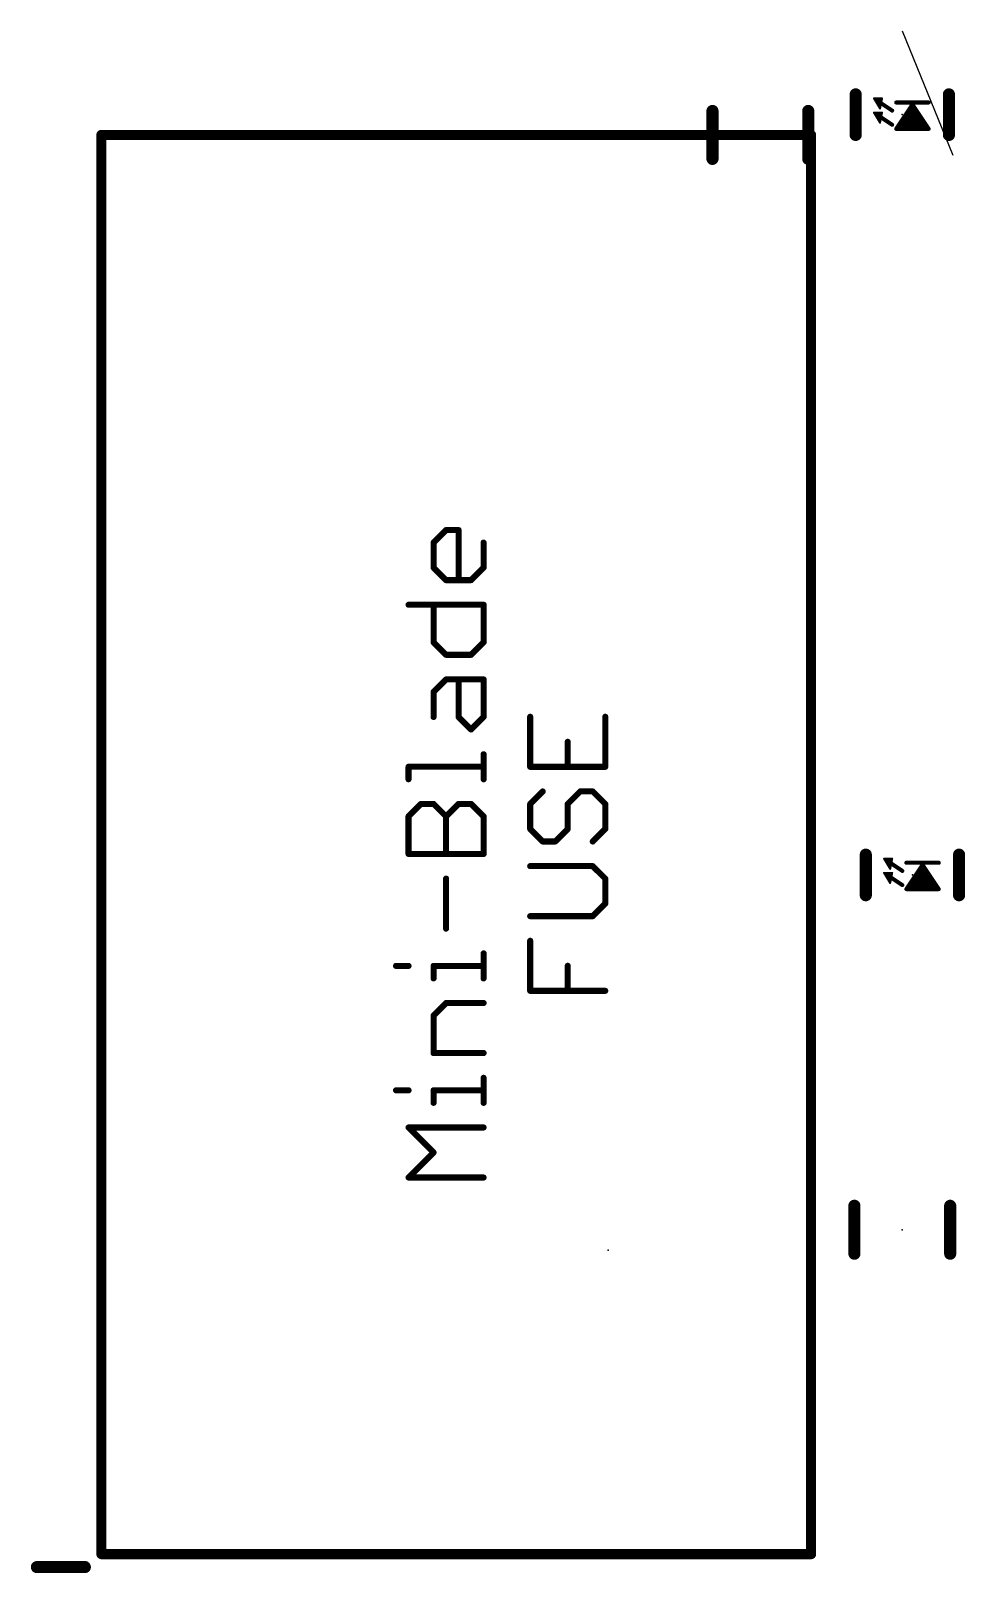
# Model space of a CAD drawing. Extents: x -4 to 88, y -32 to 116.
# Drawn here: x 14.36 to 26.06, y 37.1 to 56.42 of the extents above; entities that cross this region are included whole.
import ezdxf

# ---------------------------------------------------------------- set-up
doc = ezdxf.new("R2010")
doc.units = 0
for name, color, linetype in [('19', 54, 'CONTINUOUS'), ('21', 250, 'CONTINUOUS'), ('23', 178, 'CONTINUOUS')]:
    doc.layers.add(name, color=color, linetype=linetype)

msp = doc.modelspace()

# ---------------------------------------------------------------- linework, layer by layer
at = {"layer": '19'}
msp.add_line((25.273, 56.422), (25.908, 54.864), dxfattribs=at)
at = {"layer": '21'}
for points, const_width in [([(24.6888, 55.626), (24.6888, 55.118)], 0.1524), ([(25.8572, 55.626), (25.8572, 55.118)], 0.1524), ([(22.895, 55.418), (22.895, 54.818)], 0.1524), ([(24.095, 55.418), (24.095, 54.818)], 0.1524), ([(25.019, 55.5752), (24.9174, 55.5752)], 0.0254), ([(24.9174, 55.5752), (24.9936, 55.4482)], 0.0254), ([(24.9326, 55.5498), (25.0139, 55.5498)], 0.0254), ([(24.9479, 55.5244), (25.0088, 55.5244)], 0.0254), ([(24.9631, 55.499), (25.0038, 55.499)], 0.0254), ([(24.9784, 55.4736), (24.9987, 55.4736)], 0.0254), ([(25.146, 55.4228), (24.9936, 55.5244)], 0.0508), ([(24.9936, 55.4482), (25.019, 55.5752)], 0.0254), ([(25.1968, 55.5244), (25.6032, 55.5244)], 0.0508), ([(25.4, 55.499), (25.1968, 55.1942)], 0.0508), ([(25.3831, 55.4736), (25.4169, 55.4736)], 0.0508), ([(25.6032, 55.1942), (25.4, 55.499)], 0.0508), ([(25.019, 55.3974), (24.9174, 55.3974)], 0.0254), ([(24.9174, 55.3974), (24.9936, 55.2704)], 0.0254), ([(24.9326, 55.372), (25.0139, 55.372)], 0.0254), ([(24.9479, 55.3466), (25.0088, 55.3466)], 0.0254), ([(24.9631, 55.3212), (25.0038, 55.3212)], 0.0254), ([(24.9784, 55.2958), (24.9987, 55.2958)], 0.0254), ([(25.146, 55.245), (24.9936, 55.3466)], 0.0508), ([(24.9936, 55.2704), (25.019, 55.3974)], 0.0254), ([(25.2476, 55.2704), (25.5524, 55.2704)], 0.0508), ([(25.2815, 55.3212), (25.5185, 55.3212)], 0.0508), ([(25.3153, 55.372), (25.4847, 55.372)], 0.0508), ([(25.3492, 55.4228), (25.4508, 55.4228)], 0.0508), ([(15.24, 37.338), (15.24, 55.118)], 0.127), ([(24.13, 55.118), (15.24, 55.118)], 0.127), ([(24.13, 37.338), (24.13, 55.118)], 0.127), ([(25.1968, 55.1942), (25.6032, 55.1942)], 0.0508), ([(25.2137, 55.2196), (25.5863, 55.2196)], 0.0508), ([(19.4008, 50.0107), (19.5576, 50.1675)], 0.0762), ([(19.4008, 49.6972), (19.4008, 50.0107)], 0.0762), ([(19.5576, 50.1675), (19.7144, 50.1675)], 0.0762), ([(19.7144, 50.1675), (19.7144, 49.5404)], 0.0762), ([(20.0279, 50.0107), (20.0279, 49.6972)], 0.0762), ([(19.5576, 49.5404), (19.4008, 49.6972)], 0.0762), ([(20.0279, 49.6972), (19.8711, 49.5404)], 0.0762), ([(19.8711, 49.5404), (19.5576, 49.5404)], 0.0762), ([(19.0873, 49.232), (20.0279, 49.232)], 0.0762), ([(19.4008, 48.7617), (19.4008, 49.232)], 0.0762), ([(20.0279, 49.232), (20.0279, 48.7617)], 0.0762), ([(19.5576, 48.6049), (19.4008, 48.7617)], 0.0762), ([(20.0279, 48.7617), (19.8711, 48.6049)], 0.0762), ([(19.8711, 48.6049), (19.5576, 48.6049)], 0.0762), ([(19.4008, 48.1397), (19.5576, 48.2964)], 0.0762), ([(19.5576, 48.2964), (20.0279, 48.2964)], 0.0762), ([(19.7144, 47.8261), (19.7144, 48.2964)], 0.0762), ([(20.0279, 48.2964), (20.0279, 47.8261)], 0.0762), ([(19.4008, 47.8261), (19.4008, 48.1397)], 0.0762), ([(19.8711, 47.6694), (19.7144, 47.8261)], 0.0762), ([(20.0279, 47.8261), (19.8711, 47.6694)], 0.0762), ([(20.6113, 47.8287), (20.6113, 47.2016)], 0.0762), ([(21.5519, 47.2016), (21.5519, 47.8287)], 0.0762), ([(21.0816, 47.2016), (21.0816, 47.5152)], 0.0762), ([(20.0279, 47.0457), (20.0279, 47.3592)], 0.0762), ([(19.0873, 47.0457), (19.0873, 47.2025)], 0.0762), ([(19.0873, 47.2025), (20.0279, 47.2025)], 0.0762), ([(20.6113, 47.2016), (21.5519, 47.2016)], 0.0762), ([(19.0873, 46.5805), (19.2441, 46.7372)], 0.0762), ([(19.2441, 46.7372), (19.4008, 46.7372)], 0.0762), ([(19.4008, 46.7372), (19.5576, 46.5805)], 0.0762), ([(19.5576, 46.5805), (19.7144, 46.7372)], 0.0762), ([(19.7144, 46.7372), (19.8711, 46.7372)], 0.0762), ([(19.8711, 46.7372), (20.0279, 46.5805)], 0.0762), ([(20.7681, 46.8932), (20.6113, 46.7364)], 0.0762), ([(20.6113, 46.7364), (20.6113, 46.4229)], 0.0762), ([(21.0816, 46.7364), (21.2384, 46.8932)], 0.0762), ([(21.0816, 46.4229), (21.0816, 46.7364)], 0.0762), ([(21.2384, 46.8932), (21.3951, 46.8932)], 0.0762), ([(21.3951, 46.8932), (21.5519, 46.7364)], 0.0762), ([(21.5519, 46.7364), (21.5519, 46.4229)], 0.0762), ([(19.0873, 46.1102), (19.0873, 46.5805)], 0.0762), ([(19.5576, 46.1102), (19.5576, 46.5805)], 0.0762), ([(20.0279, 46.5805), (20.0279, 46.1102)], 0.0762), ([(20.6113, 46.4229), (20.7681, 46.2661)], 0.0762), ([(20.9248, 46.2661), (21.0816, 46.4229)], 0.0762), ([(21.5519, 46.4229), (21.3951, 46.2661)], 0.0762), ([(20.7681, 46.2661), (20.9248, 46.2661)], 0.0762), ([(20.0279, 46.1102), (19.0873, 46.1102)], 0.0762), ([(21.3951, 45.9576), (20.6113, 45.9576)], 0.0762), ([(21.5519, 45.8009), (21.3951, 45.9576)], 0.0762), ([(24.8158, 46.101), (24.8158, 45.593)], 0.1524), ([(25.146, 46.0502), (25.0444, 46.0502)], 0.0254), ([(25.0444, 46.0502), (25.1206, 45.9232)], 0.0254), ([(25.0596, 46.0248), (25.1409, 46.0248)], 0.0254), ([(25.0749, 45.9994), (25.1358, 45.9994)], 0.0254), ([(25.273, 45.8978), (25.1206, 45.9994)], 0.0508), ([(25.1206, 45.9232), (25.146, 46.0502)], 0.0254), ([(25.3238, 45.9994), (25.7302, 45.9994)], 0.0508), ([(25.527, 45.974), (25.3238, 45.6692)], 0.0508), ([(25.7302, 45.6692), (25.527, 45.974)], 0.0508), ([(25.9842, 46.101), (25.9842, 45.593)], 0.1524), ([(19.5576, 45.1747), (19.5576, 45.8017)], 0.0762), ([(21.5519, 45.4873), (21.5519, 45.8009)], 0.0762), ([(25.146, 45.8724), (25.0444, 45.8724)], 0.0254), ([(25.0444, 45.8724), (25.1206, 45.7454)], 0.0254), ([(25.0596, 45.847), (25.1409, 45.847)], 0.0254), ([(25.0749, 45.8216), (25.1358, 45.8216)], 0.0254), ([(25.0901, 45.974), (25.1308, 45.974)], 0.0254), ([(25.0901, 45.7962), (25.1308, 45.7962)], 0.0254), ([(25.1054, 45.9486), (25.1257, 45.9486)], 0.0254), ([(25.273, 45.72), (25.1206, 45.8216)], 0.0508), ([(25.1206, 45.7454), (25.146, 45.8724)], 0.0254), ([(25.4085, 45.7962), (25.6455, 45.7962)], 0.0508), ([(25.4423, 45.847), (25.6117, 45.847)], 0.0508), ([(25.4762, 45.8978), (25.5778, 45.8978)], 0.0508), ([(25.5101, 45.9486), (25.5439, 45.9486)], 0.0508), ([(25.1054, 45.7708), (25.1257, 45.7708)], 0.0254), ([(25.3238, 45.6692), (25.7302, 45.6692)], 0.0508), ([(25.3407, 45.6946), (25.7133, 45.6946)], 0.0508), ([(25.3746, 45.7454), (25.6794, 45.7454)], 0.0508), ([(21.3951, 45.3306), (21.5519, 45.4873)], 0.0762), ([(20.6113, 45.3306), (21.3951, 45.3306)], 0.0762), ([(20.6113, 44.3951), (20.6113, 45.0221)], 0.0762), ([(20.0279, 44.551), (20.0279, 44.8645)], 0.0762), ([(18.9305, 44.7077), (19.0873, 44.7077)], 0.0762), ([(19.4008, 44.551), (19.4008, 44.7077)], 0.0762), ([(19.4008, 44.7077), (20.0279, 44.7077)], 0.0762), ([(21.0816, 44.3951), (21.0816, 44.7086)], 0.0762), ([(19.4008, 44.0858), (19.5576, 44.2425)], 0.0762), ([(19.5576, 44.2425), (20.0279, 44.2425)], 0.0762), ([(21.5519, 44.3951), (20.6113, 44.3951)], 0.0762), ([(19.4008, 43.6155), (19.4008, 44.0858)], 0.0762), ([(20.0279, 43.6155), (19.4008, 43.6155)], 0.0762), ([(20.0279, 42.9918), (20.0279, 43.3053)], 0.0762), ([(18.9305, 43.1485), (19.0873, 43.1485)], 0.0762), ([(19.4008, 42.9918), (19.4008, 43.1485)], 0.0762), ([(19.4008, 43.1485), (20.0279, 43.1485)], 0.0762), ([(19.4008, 42.3698), (19.0873, 42.6833)], 0.0762), ([(19.0873, 42.6833), (20.0279, 42.6833)], 0.0762), ([(19.0873, 42.0563), (19.4008, 42.3698)], 0.0762), ([(20.0279, 42.0563), (19.0873, 42.0563)], 0.0762), ([(24.673, 41.102), (24.673, 41.702)], 0.1524), ([(25.873, 41.102), (25.873, 41.702)], 0.1524), ([(24.13, 37.338), (15.24, 37.338)], 0.127), ([(15.032, 37.176), (14.432, 37.176)], 0.1524)]:
    msp.add_lwpolyline(points, dxfattribs=dict(at, const_width=const_width))
for points, const_width in [([(24.7269, 55.626, 1), (24.6507, 55.626)], 0.0762), ([(25.8953, 55.626, 1), (25.8191, 55.626)], 0.0762), ([(22.9331, 55.418, 1), (22.8569, 55.418)], 0.0762), ([(24.1331, 55.418, 1), (24.0569, 55.418)], 0.0762), ([(24.9174, 55.5816, 1), (24.9174, 55.5689)], 0.0127), ([(24.9228, 55.5785, 1), (24.912, 55.5719)], 0.0127), ([(24.9326, 55.5562, 1), (24.9326, 55.5435)], 0.0127), ([(24.9479, 55.5307, 1), (24.9479, 55.5181)], 0.0127), ([(24.9631, 55.5053, 1), (24.9631, 55.4927)], 0.0127), ([(24.9784, 55.48, 1), (24.9784, 55.4673)], 0.0127), ([(25.0006, 55.535, 1), (24.9866, 55.5138)], 0.0254), ([(24.9874, 55.4494, 1), (24.9998, 55.447)], 0.0127), ([(24.9882, 55.4449, 1), (24.999, 55.4515)], 0.0127), ([(24.9987, 55.4673, 1), (24.9987, 55.48)], 0.0127), ([(25.0038, 55.4927, 1), (25.0038, 55.5053)], 0.0127), ([(25.0088, 55.5181, 1), (25.0088, 55.5307)], 0.0127), ([(25.0252, 55.574, 1), (25.0128, 55.5764)], 0.0127), ([(25.0139, 55.5435, 1), (25.0139, 55.5562)], 0.0127), ([(25.019, 55.5689, 1), (25.019, 55.5816)], 0.0127), ([(25.1968, 55.5371, 1), (25.1968, 55.5117)], 0.0254), ([(25.3831, 55.4863, 1), (25.3831, 55.4609)], 0.0254), ([(25.4106, 55.506, 1), (25.3894, 55.492)], 0.0254), ([(25.4106, 55.492, 1), (25.3894, 55.506)], 0.0254), ([(25.4169, 55.4609, 1), (25.4169, 55.4863)], 0.0254), ([(25.6032, 55.5117, 1), (25.6032, 55.5371)], 0.0254), ([(24.9174, 55.4038, 1), (24.9174, 55.3911)], 0.0127), ([(24.9228, 55.4007, 1), (24.912, 55.3941)], 0.0127), ([(24.9326, 55.3783, 1), (24.9326, 55.3657)], 0.0127), ([(24.9479, 55.3529, 1), (24.9479, 55.3403)], 0.0127), ([(24.9631, 55.3276, 1), (24.9631, 55.3149)], 0.0127), ([(24.9784, 55.3021, 1), (24.9784, 55.2895)], 0.0127), ([(25.0006, 55.3572, 1), (24.9866, 55.336)], 0.0254), ([(24.9874, 55.2716, 1), (24.9998, 55.2692)], 0.0127), ([(24.9882, 55.2671, 1), (24.999, 55.2737)], 0.0127), ([(24.9987, 55.2895, 1), (24.9987, 55.3021)], 0.0127), ([(25.0038, 55.3149, 1), (25.0038, 55.3276)], 0.0127), ([(25.0088, 55.3403, 1), (25.0088, 55.3529)], 0.0127), ([(25.0252, 55.3962, 1), (25.0128, 55.3986)], 0.0127), ([(25.0139, 55.3657, 1), (25.0139, 55.3783)], 0.0127), ([(25.019, 55.3911, 1), (25.019, 55.4038)], 0.0127), ([(25.139, 55.4122, 1), (25.153, 55.4334)], 0.0254), ([(25.139, 55.2344, 1), (25.153, 55.2556)], 0.0254), ([(25.2476, 55.2831, 1), (25.2476, 55.2577)], 0.0254), ([(25.2815, 55.3339, 1), (25.2815, 55.3085)], 0.0254), ([(25.3153, 55.3847, 1), (25.3153, 55.3593)], 0.0254), ([(25.3492, 55.4355, 1), (25.3492, 55.4101)], 0.0254), ([(25.4508, 55.4101, 1), (25.4508, 55.4355)], 0.0254), ([(25.4847, 55.3593, 1), (25.4847, 55.3847)], 0.0254), ([(25.5185, 55.3085, 1), (25.5185, 55.3339)], 0.0254), ([(25.5524, 55.2577, 1), (25.5524, 55.2831)], 0.0254), ([(15.2718, 55.118, 1), (15.2082, 55.118)], 0.0635), ([(15.24, 55.1498, 1), (15.24, 55.0862)], 0.0635), ([(24.1618, 55.118, 1), (24.0983, 55.118)], 0.0635), ([(24.13, 55.0862, 1), (24.13, 55.1498)], 0.0635), ([(24.6507, 55.118, 1), (24.7269, 55.118)], 0.0762), ([(25.1968, 55.2069, 1), (25.1968, 55.1815)], 0.0254), ([(25.1862, 55.2012, 1), (25.2074, 55.1872)], 0.0254), ([(25.2137, 55.2323, 1), (25.2137, 55.2069)], 0.0254), ([(25.5863, 55.2069, 1), (25.5863, 55.2323)], 0.0254), ([(25.5926, 55.1872, 1), (25.6138, 55.2012)], 0.0254), ([(25.6032, 55.1815, 1), (25.6032, 55.2069)], 0.0254), ([(25.8191, 55.118, 1), (25.8953, 55.118)], 0.0762), ([(22.8569, 54.818, 1), (22.9331, 54.818)], 0.0762), ([(24.0569, 54.818, 1), (24.1331, 54.818)], 0.0762), ([(19.4199, 50.0107, 1), (19.3818, 50.0107)], 0.0381), ([(19.5576, 50.1865, 1), (19.5576, 50.1484)], 0.0381), ([(19.5711, 50.154, 1), (19.5441, 50.1809)], 0.0381), ([(19.7334, 50.1675, 1), (19.6953, 50.1675)], 0.0381), ([(19.7144, 50.1484, 1), (19.7144, 50.1865)], 0.0381), ([(20.047, 50.0107, 1), (20.0089, 50.0107)], 0.0381), ([(19.3874, 50.0242, 1), (19.4143, 49.9972)], 0.0381), ([(19.3818, 49.6972, 1), (19.4199, 49.6972)], 0.0381), ([(19.4143, 49.7106, 1), (19.3874, 49.6837)], 0.0381), ([(20.0089, 49.6972, 1), (20.047, 49.6972)], 0.0381), ([(20.0414, 49.6837, 1), (20.0144, 49.7106)], 0.0381), ([(19.5576, 49.5595, 1), (19.5576, 49.5214)], 0.0381), ([(19.5441, 49.5269, 1), (19.5711, 49.5539)], 0.0381), ([(19.6953, 49.5404, 1), (19.7334, 49.5404)], 0.0381), ([(19.8577, 49.5539, 1), (19.8846, 49.5269)], 0.0381), ([(19.8711, 49.5214, 1), (19.8711, 49.5595)], 0.0381), ([(19.0873, 49.251, 1), (19.0873, 49.2129)], 0.0381), ([(19.4199, 49.232, 1), (19.3818, 49.232)], 0.0381), ([(20.047, 49.232, 1), (20.0089, 49.232)], 0.0381), ([(20.0279, 49.2129, 1), (20.0279, 49.251)], 0.0381), ([(19.3818, 48.7617, 1), (19.4199, 48.7617)], 0.0381), ([(19.4143, 48.7751, 1), (19.3874, 48.7482)], 0.0381), ([(20.0089, 48.7617, 1), (20.047, 48.7617)], 0.0381), ([(20.0414, 48.7482, 1), (20.0144, 48.7751)], 0.0381), ([(19.5576, 48.6239, 1), (19.5576, 48.5858)], 0.0381), ([(19.5441, 48.5914, 1), (19.5711, 48.6184)], 0.0381), ([(19.8577, 48.6184, 1), (19.8846, 48.5914)], 0.0381), ([(19.8711, 48.5858, 1), (19.8711, 48.6239)], 0.0381), ([(19.5576, 48.3155, 1), (19.5576, 48.2774)], 0.0381), ([(19.5711, 48.283, 1), (19.5441, 48.3099)], 0.0381), ([(19.7334, 48.2964, 1), (19.6953, 48.2964)], 0.0381), ([(20.047, 48.2964, 1), (20.0089, 48.2964)], 0.0381), ([(20.0279, 48.2774, 1), (20.0279, 48.3155)], 0.0381), ([(19.4199, 48.1397, 1), (19.3818, 48.1397)], 0.0381), ([(19.3874, 48.1531, 1), (19.4143, 48.1262)], 0.0381), ([(19.3818, 47.8261, 1), (19.4199, 47.8261)], 0.0381), ([(19.6953, 47.8261, 1), (19.7334, 47.8261)], 0.0381), ([(19.7278, 47.8396, 1), (19.7009, 47.8127)], 0.0381), ([(20.0089, 47.8261, 1), (20.047, 47.8261)], 0.0381), ([(20.0414, 47.8127, 1), (20.0144, 47.8396)], 0.0381), ([(20.6303, 47.8287, 1), (20.5922, 47.8287)], 0.0381), ([(21.5709, 47.8287, 1), (21.5328, 47.8287)], 0.0381), ([(19.8577, 47.6828, 1), (19.8846, 47.6559)], 0.0381), ([(19.8577, 47.6559, 1), (19.8846, 47.6828)], 0.0381), ([(21.1007, 47.5152, 1), (21.0626, 47.5152)], 0.0381), ([(20.047, 47.3592, 1), (20.0089, 47.3592)], 0.0381), ([(19.1063, 47.2025, 1), (19.0682, 47.2025)], 0.0381), ([(19.0873, 47.2215, 1), (19.0873, 47.1834)], 0.0381), ([(20.0279, 47.1834, 1), (20.0279, 47.2215)], 0.0381), ([(20.5922, 47.2016, 1), (20.6303, 47.2016)], 0.0381), ([(20.6113, 47.2207, 1), (20.6113, 47.1826)], 0.0381), ([(21.0626, 47.2016, 1), (21.1007, 47.2016)], 0.0381), ([(21.5328, 47.2016, 1), (21.5709, 47.2016)], 0.0381), ([(21.5519, 47.1826, 1), (21.5519, 47.2207)], 0.0381), ([(19.0682, 47.0457, 1), (19.1063, 47.0457)], 0.0381), ([(20.0089, 47.0457, 1), (20.047, 47.0457)], 0.0381), ([(19.2441, 46.7563, 1), (19.2441, 46.7182)], 0.0381), ([(19.2575, 46.7238, 1), (19.2306, 46.7507)], 0.0381), ([(19.4143, 46.7507, 1), (19.3874, 46.7238)], 0.0381), ([(19.4008, 46.7182, 1), (19.4008, 46.7563)], 0.0381), ([(19.7144, 46.7563, 1), (19.7144, 46.7182)], 0.0381), ([(19.7278, 46.7238, 1), (19.7009, 46.7507)], 0.0381), ([(19.8846, 46.7507, 1), (19.8577, 46.7238)], 0.0381), ([(19.8711, 46.7182, 1), (19.8711, 46.7563)], 0.0381), ([(20.6303, 46.7364, 1), (20.5922, 46.7364)], 0.0381), ([(20.5978, 46.7499, 1), (20.6248, 46.7229)], 0.0381), ([(20.7815, 46.8797, 1), (20.7546, 46.9066)], 0.0381), ([(21.1007, 46.7364, 1), (21.0626, 46.7364)], 0.0381), ([(21.0681, 46.7499, 1), (21.0951, 46.7229)], 0.0381), ([(21.2384, 46.9122, 1), (21.2384, 46.8741)], 0.0381), ([(21.2518, 46.8797, 1), (21.2249, 46.9066)], 0.0381), ([(21.4086, 46.9066, 1), (21.3817, 46.8797)], 0.0381), ([(21.3951, 46.8741, 1), (21.3951, 46.9122)], 0.0381), ([(21.5709, 46.7364, 1), (21.5328, 46.7364)], 0.0381), ([(21.5384, 46.7229, 1), (21.5654, 46.7499)], 0.0381), ([(19.1063, 46.5805, 1), (19.0682, 46.5805)], 0.0381), ([(19.0738, 46.5939, 1), (19.1008, 46.567)], 0.0381), ([(19.5767, 46.5805, 1), (19.5386, 46.5805)], 0.0381), ([(19.5441, 46.5939, 1), (19.5711, 46.567)], 0.0381), ([(19.5441, 46.567, 1), (19.5711, 46.5939)], 0.0381), ([(20.047, 46.5805, 1), (20.0089, 46.5805)], 0.0381), ([(20.0144, 46.567, 1), (20.0414, 46.5939)], 0.0381), ([(20.5922, 46.4229, 1), (20.6303, 46.4229)], 0.0381), ([(20.6248, 46.4363, 1), (20.5978, 46.4094)], 0.0381), ([(21.0626, 46.4229, 1), (21.1007, 46.4229)], 0.0381), ([(21.0951, 46.4094, 1), (21.0681, 46.4363)], 0.0381), ([(21.5328, 46.4229, 1), (21.5709, 46.4229)], 0.0381), ([(21.5654, 46.4094, 1), (21.5384, 46.4363)], 0.0381), ([(20.7681, 46.2851, 1), (20.7681, 46.247)], 0.0381), ([(20.7546, 46.2526, 1), (20.7815, 46.2796)], 0.0381), ([(20.9114, 46.2796, 1), (20.9383, 46.2526)], 0.0381), ([(20.9248, 46.247, 1), (20.9248, 46.2851)], 0.0381), ([(21.3817, 46.2796, 1), (21.4086, 46.2526)], 0.0381), ([(19.0873, 46.1292, 1), (19.0873, 46.0911)], 0.0381), ([(19.0682, 46.1102, 1), (19.1063, 46.1102)], 0.0381), ([(19.5386, 46.1102, 1), (19.5767, 46.1102)], 0.0381), ([(20.0089, 46.1102, 1), (20.047, 46.1102)], 0.0381), ([(20.0279, 46.0911, 1), (20.0279, 46.1292)], 0.0381), ([(20.6113, 45.9767, 1), (20.6113, 45.9386)], 0.0381), ([(21.4086, 45.9711, 1), (21.3817, 45.9442)], 0.0381), ([(21.3951, 45.9386, 1), (21.3951, 45.9767)], 0.0381), ([(24.8539, 46.101, 1), (24.7777, 46.101)], 0.0762), ([(25.0444, 46.0566, 1), (25.0444, 46.0439)], 0.0127), ([(25.0498, 46.0535, 1), (25.039, 46.0469)], 0.0127), ([(25.0596, 46.0311, 1), (25.0596, 46.0185)], 0.0127), ([(25.0749, 46.0057, 1), (25.0749, 45.9931)], 0.0127), ([(25.1276, 46.01, 1), (25.1136, 45.9888)], 0.0254), ([(25.1358, 45.9931, 1), (25.1358, 46.0057)], 0.0127), ([(25.1522, 46.049, 1), (25.1398, 46.0514)], 0.0127), ([(25.1409, 46.0185, 1), (25.1409, 46.0311)], 0.0127), ([(25.146, 46.0439, 1), (25.146, 46.0566)], 0.0127), ([(25.3238, 46.0121, 1), (25.3238, 45.9867)], 0.0254), ([(25.5376, 45.981, 1), (25.5164, 45.967)], 0.0254), ([(25.5376, 45.967, 1), (25.5164, 45.981)], 0.0254), ([(25.7302, 45.9867, 1), (25.7302, 46.0121)], 0.0254), ([(26.0223, 46.101, 1), (25.9461, 46.101)], 0.0762), ([(19.5767, 45.8017, 1), (19.5386, 45.8017)], 0.0381), ([(21.5709, 45.8009, 1), (21.5328, 45.8009)], 0.0381), ([(21.5384, 45.7874, 1), (21.5654, 45.8143)], 0.0381), ([(25.0498, 45.8757, 1), (25.039, 45.8691)], 0.0127), ([(25.0444, 45.8787, 1), (25.0444, 45.8661)], 0.0127), ([(25.0596, 45.8533, 1), (25.0596, 45.8407)], 0.0127), ([(25.0749, 45.828, 1), (25.0749, 45.8153)], 0.0127), ([(25.0901, 45.9804, 1), (25.0901, 45.9677)], 0.0127), ([(25.0901, 45.8025, 1), (25.0901, 45.7899)], 0.0127), ([(25.1054, 45.9549, 1), (25.1054, 45.9423)], 0.0127), ([(25.1276, 45.8322, 1), (25.1136, 45.811)], 0.0254), ([(25.1144, 45.9244, 1), (25.1268, 45.922)], 0.0127), ([(25.1152, 45.9199, 1), (25.126, 45.9265)], 0.0127), ([(25.1257, 45.9423, 1), (25.1257, 45.9549)], 0.0127), ([(25.1308, 45.9677, 1), (25.1308, 45.9804)], 0.0127), ([(25.1308, 45.7899, 1), (25.1308, 45.8025)], 0.0127), ([(25.1358, 45.8153, 1), (25.1358, 45.828)], 0.0127), ([(25.1522, 45.8712, 1), (25.1398, 45.8736)], 0.0127), ([(25.1409, 45.8407, 1), (25.1409, 45.8533)], 0.0127), ([(25.146, 45.8661, 1), (25.146, 45.8787)], 0.0127), ([(25.266, 45.8872, 1), (25.28, 45.9084)], 0.0254), ([(25.4085, 45.8089, 1), (25.4085, 45.7835)], 0.0254), ([(25.4423, 45.8597, 1), (25.4423, 45.8343)], 0.0254), ([(25.4762, 45.9105, 1), (25.4762, 45.8851)], 0.0254), ([(25.5101, 45.9613, 1), (25.5101, 45.9359)], 0.0254), ([(25.5439, 45.9359, 1), (25.5439, 45.9613)], 0.0254), ([(25.5778, 45.8851, 1), (25.5778, 45.9105)], 0.0254), ([(25.6117, 45.8343, 1), (25.6117, 45.8597)], 0.0254), ([(25.6455, 45.7835, 1), (25.6455, 45.8089)], 0.0254), ([(24.7777, 45.593, 1), (24.8539, 45.593)], 0.0762), ([(25.1054, 45.7771, 1), (25.1054, 45.7645)], 0.0127), ([(25.1144, 45.7466, 1), (25.1268, 45.7442)], 0.0127), ([(25.1152, 45.7421, 1), (25.126, 45.7487)], 0.0127), ([(25.1257, 45.7645, 1), (25.1257, 45.7771)], 0.0127), ([(25.266, 45.7094, 1), (25.28, 45.7306)], 0.0254), ([(25.3238, 45.6819, 1), (25.3238, 45.6565)], 0.0254), ([(25.3132, 45.6762, 1), (25.3344, 45.6622)], 0.0254), ([(25.3407, 45.7073, 1), (25.3407, 45.6819)], 0.0254), ([(25.3746, 45.7581, 1), (25.3746, 45.7327)], 0.0254), ([(25.6794, 45.7327, 1), (25.6794, 45.7581)], 0.0254), ([(25.7133, 45.6819, 1), (25.7133, 45.7073)], 0.0254), ([(25.7196, 45.6622, 1), (25.7408, 45.6762)], 0.0254), ([(25.7302, 45.6565, 1), (25.7302, 45.6819)], 0.0254), ([(25.9461, 45.593, 1), (26.0223, 45.593)], 0.0762), ([(21.5328, 45.4873, 1), (21.5709, 45.4873)], 0.0381), ([(21.5654, 45.4739, 1), (21.5384, 45.5008)], 0.0381), ([(20.6113, 45.3496, 1), (20.6113, 45.3115)], 0.0381), ([(21.3817, 45.344, 1), (21.4086, 45.3171)], 0.0381), ([(21.3951, 45.3115, 1), (21.3951, 45.3496)], 0.0381), ([(19.5386, 45.1747, 1), (19.5767, 45.1747)], 0.0381), ([(20.6303, 45.0221, 1), (20.5922, 45.0221)], 0.0381), ([(20.047, 44.8645, 1), (20.0089, 44.8645)], 0.0381), ([(18.9305, 44.7268, 1), (18.9305, 44.6887)], 0.0381), ([(19.0873, 44.6887, 1), (19.0873, 44.7268)], 0.0381), ([(19.4199, 44.7077, 1), (19.3818, 44.7077)], 0.0381), ([(19.4008, 44.7268, 1), (19.4008, 44.6887)], 0.0381), ([(20.0279, 44.6887, 1), (20.0279, 44.7268)], 0.0381), ([(21.1007, 44.7086, 1), (21.0626, 44.7086)], 0.0381), ([(19.3818, 44.551, 1), (19.4199, 44.551)], 0.0381), ([(20.0089, 44.551, 1), (20.047, 44.551)], 0.0381), ([(19.5576, 44.2616, 1), (19.5576, 44.2235)], 0.0381), ([(19.5711, 44.2291, 1), (19.5441, 44.256)], 0.0381), ([(20.0279, 44.2235, 1), (20.0279, 44.2616)], 0.0381), ([(20.5922, 44.3951, 1), (20.6303, 44.3951)], 0.0381), ([(20.6113, 44.4141, 1), (20.6113, 44.376)], 0.0381), ([(21.0626, 44.3951, 1), (21.1007, 44.3951)], 0.0381), ([(21.5519, 44.376, 1), (21.5519, 44.4141)], 0.0381), ([(19.4199, 44.0858, 1), (19.3818, 44.0858)], 0.0381), ([(19.3874, 44.0992, 1), (19.4143, 44.0723)], 0.0381), ([(19.4008, 43.6345, 1), (19.4008, 43.5964)], 0.0381), ([(19.3818, 43.6155, 1), (19.4199, 43.6155)], 0.0381), ([(20.0279, 43.5964, 1), (20.0279, 43.6345)], 0.0381), ([(20.047, 43.3053, 1), (20.0089, 43.3053)], 0.0381), ([(18.9305, 43.1676, 1), (18.9305, 43.1295)], 0.0381), ([(19.0873, 43.1295, 1), (19.0873, 43.1676)], 0.0381), ([(19.4008, 43.1676, 1), (19.4008, 43.1295)], 0.0381), ([(19.4199, 43.1485, 1), (19.3818, 43.1485)], 0.0381), ([(20.0279, 43.1295, 1), (20.0279, 43.1676)], 0.0381), ([(19.3818, 42.9918, 1), (19.4199, 42.9918)], 0.0381), ([(20.0089, 42.9918, 1), (20.047, 42.9918)], 0.0381), ([(19.1008, 42.6968, 1), (19.0738, 42.6699)], 0.0381), ([(19.0873, 42.7024, 1), (19.0873, 42.6643)], 0.0381), ([(20.0279, 42.6643, 1), (20.0279, 42.7024)], 0.0381), ([(19.4143, 42.3563, 1), (19.3874, 42.3833)], 0.0381), ([(19.3874, 42.3563, 1), (19.4143, 42.3833)], 0.0381), ([(19.0873, 42.0753, 1), (19.0873, 42.0372)], 0.0381), ([(19.0738, 42.0697, 1), (19.1008, 42.0428)], 0.0381), ([(20.0279, 42.0372, 1), (20.0279, 42.0753)], 0.0381), ([(24.7111, 41.702, 1), (24.6349, 41.702)], 0.0762), ([(25.9111, 41.702, 1), (25.8349, 41.702)], 0.0762), ([(24.6349, 41.102, 1), (24.7111, 41.102)], 0.0762), ([(25.8349, 41.102, 1), (25.9111, 41.102)], 0.0762), ([(15.24, 37.3698, 1), (15.24, 37.3062)], 0.0635), ([(15.2082, 37.338, 1), (15.2718, 37.338)], 0.0635), ([(24.0983, 37.338, 1), (24.1618, 37.338)], 0.0635), ([(24.13, 37.3062, 1), (24.13, 37.3698)], 0.0635), ([(14.432, 37.2141, 1), (14.432, 37.1379)], 0.0762), ([(15.032, 37.1379, 1), (15.032, 37.2141)], 0.0762)]:
    msp.add_lwpolyline(points, format="xyb", dxfattribs=dict(at, const_width=const_width))
at = {"layer": '23'}
for p in [(25.273, 55.372), (23.495, 55.118), (25.4, 45.847), (25.273, 41.402), (21.59, 41.148)]:
    msp.add_point(p, dxfattribs=at)

doc.saveas('drawing.dxf')
